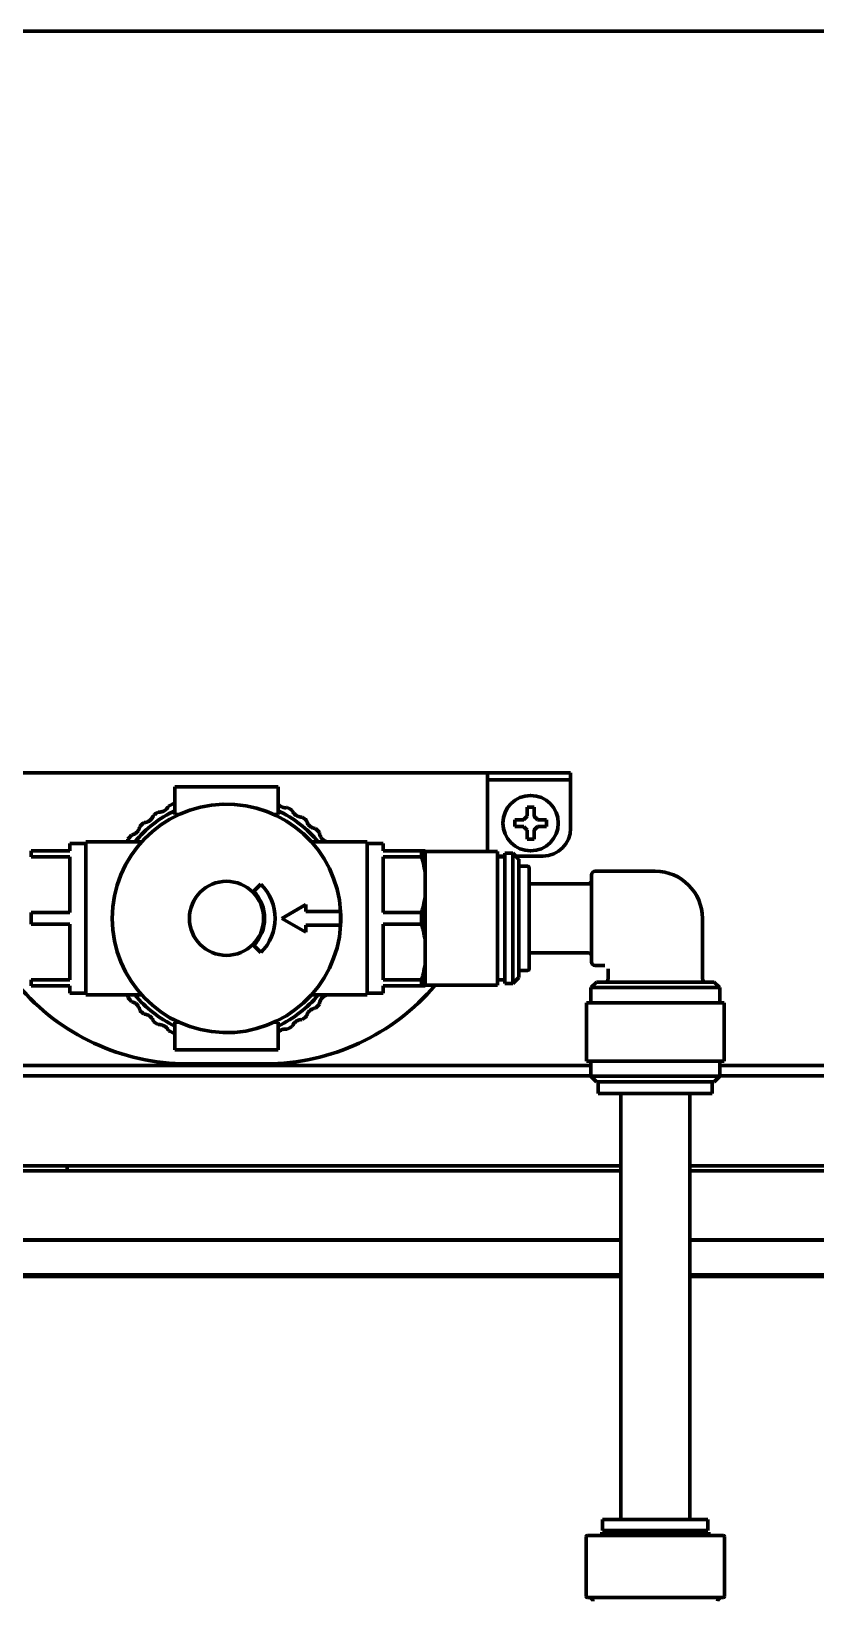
# Model space of a CAD drawing. Header units: inches. Extents: x 904 to 7172, y 213 to 5528.
# Drawn here: x 2987.9 to 3101.2, y 4224.4 to 4450.6 of the extents above; entities that cross this region are included whole.
import ezdxf

# ---------------------------------------------------------------- set-up
doc = ezdxf.new("R2010")
doc.units = ezdxf.units.IN

msp = doc.modelspace()

# ---------------------------------------------------------------- linework, layer by layer
at = {"linetype": 'Continuous', "lineweight": 70}
for p, q in [((3202.54, 4450.58), (2964.68, 4450.58)), ((3053.79, 4343.48), (2978.45, 4343.48)), ((3053.79, 4343.48), (3065.79, 4343.48)), ((3053.79, 4341.48), (3053.79, 4343.48)), ((3065.79, 4342.48), (3065.79, 4343.48)), ((3023.57, 4341.48), (3008.67, 4341.48)), ((3008.67, 4341.48), (3008.67, 4337.48)), ((3023.57, 4337.48), (3023.57, 4341.48)), ((3065.79, 4342.48), (3053.79, 4342.48)), ((3053.79, 4341.48), (3053.79, 4333.48)), ((3065.79, 4342.48), (3065.79, 4341.48)), ((3065.79, 4335.48), (3065.79, 4341.48)), ((3008.48, 4339.05), (3008.66, 4339.02)), ((3008.67, 4337.48), (3009.24, 4337.48)), ((3023.57, 4337.48), (3022.99, 4337.48)), ((3057.72, 4336.23), (3057.72, 4336.73)), ((3062.32, 4336.73), (3062.32, 4336.23)), ((3057.72, 4335.73), (3057.72, 4336.23)), ((3062.32, 4336.23), (3062.32, 4335.73)), ((2993.52, 4332.23), (2987.94, 4332.23)), ((2987.94, 4332.23), (2987.94, 4331.38)), ((2993.52, 4333.28), (2993.52, 4332.23)), ((2995.82, 4333.28), (2993.52, 4333.28)), ((2995.82, 4333.53), (2995.82, 4311.43)), ((3003.87, 4333.53), (2995.82, 4333.53)), ((3036.42, 4333.53), (3028.37, 4333.53)), ((3036.42, 4311.43), (3036.42, 4333.53)), ((3038.72, 4333.28), (3036.42, 4333.28)), ((3038.72, 4332.23), (3038.72, 4333.28)), ((3044.29, 4332.23), (3038.72, 4332.23)), ((3044.29, 4331.38), (3044.29, 4332.23)), ((3044.82, 4328.8), (3044.82, 4332.23)), ((3055.22, 4332.13), (3044.82, 4332.13)), ((3055.22, 4332.13), (3055.22, 4312.83)), ((3056.32, 4331.88), (3056.32, 4313.08)), ((3057.47, 4331.88), (3056.32, 4331.88)), ((3058.32, 4331.03), (3057.47, 4331.88)), ((3057.47, 4331.88), (3057.47, 4313.08)), ((2993.52, 4331.38), (2987.94, 4331.38)), ((2993.52, 4323.33), (2993.52, 4331.38)), ((3038.72, 4331.38), (3038.72, 4323.33)), ((3044.29, 4331.38), (3038.72, 4331.38)), ((3055.22, 4331.48), (3056.32, 4331.48)), ((3056.32, 4331.38), (3055.22, 4331.38)), ((3057.87, 4331.48), (3061.79, 4331.48)), ((3058.32, 4331.03), (3058.32, 4313.93)), ((3059.52, 4330.03), (3058.32, 4330.03)), ((3059.82, 4322.48), (3059.82, 4329.73)), ((3020.01, 4326.37), (3021.07, 4327.43)), ((3044.82, 4328.8), (3044.82, 4325.91)), ((3068.32, 4327.45), (3059.82, 4327.45)), ((3068.82, 4316.18), (3068.82, 4328.78)), ((3078.02, 4329.28), (3069.32, 4329.28)), ((3044.82, 4325.91), (3044.82, 4319.05)), ((2987.94, 4323.33), (2993.52, 4323.33)), ((2987.94, 4321.63), (2987.94, 4323.33)), ((3027.59, 4324.48), (3024.12, 4322.48)), ((3027.59, 4323.48), (3027.59, 4324.48)), ((3032.59, 4323.48), (3027.59, 4323.48)), ((3032.59, 4321.48), (3032.59, 4323.48)), ((3038.72, 4323.33), (3044.29, 4323.33)), ((3044.29, 4323.33), (3044.29, 4321.63)), ((2993.52, 4321.63), (2987.94, 4321.63)), ((2993.52, 4313.58), (2993.52, 4321.63)), ((3024.12, 4322.48), (3027.59, 4320.48)), ((3027.59, 4321.48), (3032.59, 4321.48)), ((3027.59, 4320.48), (3027.59, 4321.48)), ((3038.72, 4321.63), (3038.72, 4313.58)), ((3038.72, 4321.63), (3044.29, 4321.63)), ((3059.82, 4315.23), (3059.82, 4322.48)), ((3084.82, 4313.78), (3084.82, 4322.48)), ((3021.07, 4317.53), (3020.01, 4318.59)), ((3044.82, 4319.05), (3044.82, 4316.16)), ((3044.82, 4312.73), (3044.82, 4316.16)), ((3059.82, 4317.5), (3068.32, 4317.5)), ((3057.47, 4313.08), (3058.32, 4313.93)), ((3058.32, 4314.93), (3059.52, 4314.93)), ((3069.32, 4315.68), (3070.72, 4315.68)), ((3071.22, 4315.18), (3071.22, 4313.78)), ((2987.94, 4313.58), (2993.52, 4313.58)), ((2987.94, 4313.58), (2987.94, 4312.73)), ((2987.94, 4312.73), (2993.52, 4312.73)), ((2993.52, 4311.68), (2993.52, 4312.73)), ((2993.52, 4311.68), (2995.82, 4311.68)), ((2995.82, 4311.43), (3003.87, 4311.43)), ((3028.37, 4311.43), (3036.42, 4311.43)), ((3036.42, 4311.68), (3038.72, 4311.68)), ((3044.29, 4313.58), (3038.72, 4313.58)), ((3038.72, 4312.73), (3038.72, 4311.68)), ((3038.72, 4312.73), (3044.29, 4312.73)), ((3044.29, 4312.73), (3044.29, 4313.58)), ((3044.82, 4312.83), (3055.22, 4312.83)), ((3055.22, 4313.58), (3056.32, 4313.58)), ((3056.32, 4313.08), (3057.47, 4313.08)), ((3069.52, 4313.28), (3068.72, 4312.48)), ((3068.72, 4312.48), (3087.32, 4312.48)), ((3068.72, 4312.48), (3068.72, 4310.28)), ((3086.52, 4313.28), (3069.52, 4313.28)), ((3087.32, 4312.48), (3086.52, 4313.28)), ((3087.32, 4310.28), (3087.32, 4312.48)), ((3087.97, 4310.28), (3068.07, 4310.28)), ((3068.07, 4310.28), (3068.07, 4301.88)), ((3087.97, 4301.88), (3087.97, 4310.28)), ((3009.24, 4307.48), (3008.67, 4307.48)), ((3008.67, 4307.48), (3008.67, 4303.48)), ((3023.57, 4307.48), (3022.99, 4307.48)), ((3023.57, 4303.48), (3023.57, 4307.48)), ((3008.66, 4305.94), (3008.48, 4305.9)), ((3008.67, 4303.48), (3023.57, 4303.48)), ((3068.73, 4301.23), (2847.95, 4301.23)), ((3010.45, 4301.48), (3021.79, 4301.48)), ((3068.07, 4301.88), (3087.97, 4301.88)), ((3068.72, 4301.88), (3068.72, 4299.68)), ((3087.32, 4299.68), (3087.32, 4301.88)), ((3226.12, 4301.23), (3087.33, 4301.23)), ((3068.73, 4299.73), (2847.92, 4299.73)), ((3068.72, 4299.68), (3069.52, 4298.88)), ((3078.02, 4299.68), (3068.72, 4299.68)), ((3086.52, 4298.88), (3069.52, 4298.88)), ((3069.79, 4297.18), (3069.79, 4298.88)), ((3087.32, 4299.68), (3078.02, 4299.68)), ((3086.24, 4298.88), (3086.24, 4297.18)), ((3086.52, 4298.88), (3087.32, 4299.68)), ((3226.13, 4299.73), (3087.32, 4299.73)), ((3073.02, 4297.18), (3073.02, 4235.68)), ((3083.02, 4235.68), (3083.02, 4297.18)), ((2847.8, 4286.73), (3073.02, 4286.73)), ((2993.12, 4286.73), (2993.12, 4286.03)), ((3083.02, 4286.73), (3230.13, 4286.73)), ((3073.02, 4286.03), (2847.79, 4286.03)), ((3230.87, 4286.03), (3083.02, 4286.03)), ((3073.02, 4276.04), (2847.61, 4276.04)), ((3073.02, 4276.01), (2847.61, 4276.01)), ((3552.61, 4276.04), (3083.02, 4276.04)), ((3552.61, 4276.01), (3083.02, 4276.01)), ((2847.51, 4270.74), (3073.03, 4270.74)), ((2847.53, 4271), (3073.03, 4271)), ((3083.03, 4271), (3558.21, 4271)), ((3083.03, 4270.74), (3558.21, 4270.74)), ((3078.41, 4235.68), (3070.42, 4235.68)), ((3070.42, 4235.68), (3070.42, 4234.08)), ((3085.62, 4235.68), (3078.41, 4235.68)), ((3085.62, 4234.08), (3085.62, 4235.68)), ((3068.02, 4233.18), (3068.02, 4224.58)), ((3068.22, 4233.38), (3087.82, 4233.38)), ((3078.02, 4233.58), (3070.07, 4233.58)), ((3070.07, 4233.58), (3070.07, 4233.38)), ((3078.41, 4234.08), (3070.42, 4234.08)), ((3072.19, 4234.08), (3072.19, 4233.58)), ((3085.97, 4233.58), (3078.02, 4233.58)), ((3085.62, 4234.08), (3078.41, 4234.08)), ((3083.84, 4233.58), (3083.84, 4234.08)), ((3085.97, 4233.38), (3085.97, 4233.58)), ((3088.02, 4224.58), (3088.02, 4233.18)), ((3068.22, 4224.38), (3087.82, 4224.38))]:
    msp.add_line(p, q, dxfattribs=at)
for centre, radius in [((3060.02, 4336.23), 4), ((3016.12, 4322.48), 5.35)]:
    msp.add_circle(centre, radius, dxfattribs=at)
for centre, radius, start, end in [((3016.12, 4322.48), 16.5, 3.4746, 356.5254), ((3016.12, 4322.48), 18.25, 114.7373, 117.2627), ((3016.12, 4322.48), 17.25, 115.5881, 140.1694), ((3016.12, 4322.48), 18.25, 130.7373, 133.2627), ((3016.12, 4322.48), 18.25, 122.7373, 125.2627), ((3016.12, 4322.48), 17.25, 39.8362, 64.4175), ((3016.12, 4322.48), 18.25, 58.7373, 61.2627), ((3016.12, 4322.48), 18.25, 50.7373, 53.2627), ((3016.12, 4322.48), 18.25, 138.7373, 141.2627), ((3016.12, 4322.48), 18.25, 42.7373, 45.2627), ((3061.79, 4335.48), 4, 270, 0), ((3021.79, 4333.48), 32, 357.5813, 0), ((3059.52, 4329.73), 0.3, 0, 90), ((3016.12, 4322.48), 7, 315, 45), ((3068.32, 4327.95), 0.5, 270, 0), ((3069.32, 4328.78), 0.5, 90, 180), ((3078.02, 4322.48), 6.8, 0, 90), ((3016.12, 4322.48), 5.5, 315, 45), ((3016.12, 4322.48), 16.5, 356.5254, 3.4746), ((3068.32, 4317), 0.5, 0, 90), ((3069.32, 4316.18), 0.5, 180, 270), ((3059.52, 4315.23), 0.3, 270, 0), ((3070.72, 4313.78), 0.5, 270, 0), ((3085.32, 4313.78), 0.5, 180, 270), ((3010.45, 4333.48), 32, 220.1892, 270), ((3016.12, 4322.48), 17.25, 219.8306, 244.4119), ((3021.79, 4333.48), 32, 270, 319.8108), ((3016.12, 4322.48), 17.25, 295.5825, 320.1637), ((3016.12, 4322.48), 18.25, 218.7373, 221.2627), ((3016.12, 4322.48), 18.25, 226.7373, 229.2627), ((3016.12, 4322.48), 18.25, 314.7373, 317.2627), ((3016.12, 4322.48), 18.25, 234.7373, 237.2627), ((3016.12, 4322.48), 18.25, 298.7373, 301.2627), ((3016.12, 4322.48), 18.25, 306.7373, 309.2627), ((3016.12, 4322.48), 18.25, 242.7373, 245.2627), ((3068.22, 4233.18), 0.2, 90, 180), ((3087.82, 4233.18), 0.2, 0, 90), ((3068.22, 4224.58), 0.2, 180, 270), ((3068.52, 4223.88), 0.5, 0, 90), ((3087.52, 4223.88), 0.5, 90, 180), ((3087.82, 4224.58), 0.2, 270, 0)]:
    msp.add_arc(centre, radius, start, end, dxfattribs=at)
for points, knots in [([(3006.25, 4337.83), (3006.32, 4337.82), (3006.39, 4337.82), (3006.5, 4337.83), (3006.54, 4337.83), (3006.6, 4337.84), (3006.61, 4337.84), (3006.65, 4337.85), (3006.67, 4337.85), (3006.77, 4337.87), (3006.84, 4337.89), (3006.96, 4337.93), (3006.99, 4337.95), (3007.05, 4337.97), (3007.07, 4337.98), (3007.11, 4338), (3007.12, 4338.01), (3007.21, 4338.06), (3007.28, 4338.11), (3007.36, 4338.18), (3007.38, 4338.19), (3007.41, 4338.22), (3007.45, 4338.26), (3007.49, 4338.3), (3007.54, 4338.36), (3007.57, 4338.39), (3007.61, 4338.45), (3007.63, 4338.48), (3007.7, 4338.57), (3007.73, 4338.64), (3007.76, 4338.7)], [0, 0, 0, 0, 0.125, 0.125, 0.1875, 0.1875, 0.21875, 0.21875, 0.25, 0.25, 0.375, 0.375, 0.4375, 0.4375, 0.46875, 0.46875, 0.5, 0.5, 0.625, 0.625, 0.65625, 0.65625, 0.6875, 0.75, 0.75, 0.8125, 0.8125, 0.875, 0.875, 1, 1, 1, 1]), ([(3023.57, 4338.92), (3023.57, 4338.91), (3023.58, 4338.9), (3023.65, 4338.84), (3023.71, 4338.79), (3023.81, 4338.72), (3023.84, 4338.69), (3023.89, 4338.66), (3023.91, 4338.65), (3023.95, 4338.63), (3023.97, 4338.62), (3024.06, 4338.58), (3024.14, 4338.55), (3024.23, 4338.52), (3024.25, 4338.51), (3024.29, 4338.5), (3024.35, 4338.49), (3024.41, 4338.48), (3024.49, 4338.47), (3024.53, 4338.46), (3024.6, 4338.46), (3024.64, 4338.46), (3024.75, 4338.46), (3024.82, 4338.47), (3024.89, 4338.48)], [0, 0, 0, 0, 0.026132, 0.026132, 0.188443, 0.188443, 0.269599, 0.269599, 0.310177, 0.310177, 0.350755, 0.350755, 0.513066, 0.513066, 0.553644, 0.553644, 0.594222, 0.675377, 0.675377, 0.756533, 0.756533, 0.837689, 0.837689, 1, 1, 1, 1]), ([(3060.52, 4338.53), (3060.52, 4338.33), (3060.52, 4338.12), (3060.52, 4337.79), (3060.52, 4337.68), (3060.52, 4337.46), (3060.52, 4337.34), (3060.52, 4337.23)], [0, 0, 0, 0, 0.5, 0.5, 0.75, 0.75, 1, 1, 1, 1]), ([(3004.21, 4336.31), (3004.28, 4336.31), (3004.35, 4336.32), (3004.46, 4336.34), (3004.5, 4336.35), (3004.55, 4336.36), (3004.57, 4336.37), (3004.61, 4336.38), (3004.63, 4336.38), (3004.72, 4336.42), (3004.79, 4336.45), (3004.9, 4336.51), (3004.93, 4336.53), (3004.98, 4336.56), (3005, 4336.57), (3005.03, 4336.6), (3005.05, 4336.61), (3005.13, 4336.67), (3005.19, 4336.73), (3005.26, 4336.8), (3005.27, 4336.82), (3005.3, 4336.85), (3005.34, 4336.9), (3005.37, 4336.95), (3005.42, 4337.01), (3005.44, 4337.04), (3005.47, 4337.11), (3005.49, 4337.14), (3005.54, 4337.25), (3005.56, 4337.31), (3005.58, 4337.38)], [0, 0, 0, 0, 0.125, 0.125, 0.1875, 0.1875, 0.21875, 0.21875, 0.25, 0.25, 0.375, 0.375, 0.4375, 0.4375, 0.46875, 0.46875, 0.5, 0.5, 0.625, 0.625, 0.65625, 0.65625, 0.6875, 0.75, 0.75, 0.8125, 0.8125, 0.875, 0.875, 1, 1, 1, 1]), ([(3025.59, 4338.08), (3025.61, 4338.01), (3025.64, 4337.95), (3025.7, 4337.85), (3025.72, 4337.82), (3025.75, 4337.77), (3025.76, 4337.75), (3025.78, 4337.72), (3025.79, 4337.71), (3025.85, 4337.63), (3025.9, 4337.57), (3025.99, 4337.49), (3026.02, 4337.46), (3026.07, 4337.42), (3026.09, 4337.41), (3026.12, 4337.38), (3026.14, 4337.37), (3026.22, 4337.31), (3026.29, 4337.27), (3026.39, 4337.23), (3026.41, 4337.22), (3026.44, 4337.21), (3026.5, 4337.19), (3026.56, 4337.17), (3026.63, 4337.15), (3026.67, 4337.14), (3026.74, 4337.12), (3026.78, 4337.12), (3026.89, 4337.11), (3026.96, 4337.1), (3027.03, 4337.1)], [0, 0, 0, 0, 0.125, 0.125, 0.1875, 0.1875, 0.21875, 0.21875, 0.25, 0.25, 0.375, 0.375, 0.4375, 0.4375, 0.46875, 0.46875, 0.5, 0.5, 0.625, 0.625, 0.65625, 0.65625, 0.6875, 0.75, 0.75, 0.8125, 0.8125, 0.875, 0.875, 1, 1, 1, 1]), ([(3027.67, 4336.61), (3027.68, 4336.54), (3027.7, 4336.47), (3027.74, 4336.37), (3027.76, 4336.33), (3027.78, 4336.28), (3027.79, 4336.26), (3027.81, 4336.23), (3027.82, 4336.21), (3027.87, 4336.13), (3027.91, 4336.06), (3027.98, 4335.97), (3028.01, 4335.94), (3028.05, 4335.89), (3028.07, 4335.88), (3028.1, 4335.85), (3028.11, 4335.83), (3028.19, 4335.76), (3028.25, 4335.71), (3028.34, 4335.66), (3028.36, 4335.65), (3028.39, 4335.63), (3028.45, 4335.6), (3028.5, 4335.57), (3028.57, 4335.54), (3028.61, 4335.53), (3028.68, 4335.5), (3028.72, 4335.49), (3028.82, 4335.46), (3028.89, 4335.45), (3028.96, 4335.44)], [0, 0, 0, 0, 0.125, 0.125, 0.1875, 0.1875, 0.21875, 0.21875, 0.25, 0.25, 0.375, 0.375, 0.4375, 0.4375, 0.46875, 0.46875, 0.5, 0.5, 0.625, 0.625, 0.65625, 0.65625, 0.6875, 0.75, 0.75, 0.8125, 0.8125, 0.875, 0.875, 1, 1, 1, 1]), ([(3057.72, 4336.73), (3057.92, 4336.73), (3058.13, 4336.73), (3058.46, 4336.73), (3058.57, 4336.73), (3058.79, 4336.73), (3058.9, 4336.73), (3059.02, 4336.73)], [0, 0, 0, 0, 0.5, 0.5, 0.75, 0.75, 1, 1, 1, 1]), ([(3002.4, 4334.52), (3002.47, 4334.53), (3002.54, 4334.55), (3002.64, 4334.58), (3002.68, 4334.59), (3002.73, 4334.62), (3002.75, 4334.62), (3002.78, 4334.64), (3002.8, 4334.65), (3002.89, 4334.7), (3002.96, 4334.74), (3003.05, 4334.81), (3003.08, 4334.83), (3003.13, 4334.88), (3003.15, 4334.89), (3003.18, 4334.92), (3003.19, 4334.93), (3003.26, 4335.01), (3003.31, 4335.07), (3003.37, 4335.15), (3003.38, 4335.17), (3003.41, 4335.2), (3003.44, 4335.26), (3003.46, 4335.31), (3003.5, 4335.38), (3003.51, 4335.41), (3003.54, 4335.49), (3003.55, 4335.52), (3003.59, 4335.63), (3003.6, 4335.7), (3003.61, 4335.77)], [0, 0, 0, 0, 0.125, 0.125, 0.1875, 0.1875, 0.21875, 0.21875, 0.25, 0.25, 0.375, 0.375, 0.4375, 0.4375, 0.46875, 0.46875, 0.5, 0.5, 0.625, 0.625, 0.65625, 0.65625, 0.6875, 0.75, 0.75, 0.8125, 0.8125, 0.875, 0.875, 1, 1, 1, 1]), ([(3029.52, 4334.86), (3029.53, 4334.79), (3029.54, 4334.72), (3029.56, 4334.61), (3029.57, 4334.58), (3029.59, 4334.52), (3029.6, 4334.51), (3029.61, 4334.47), (3029.61, 4334.45), (3029.65, 4334.36), (3029.69, 4334.29), (3029.75, 4334.18), (3029.77, 4334.15), (3029.8, 4334.1), (3029.82, 4334.08), (3029.84, 4334.05), (3029.85, 4334.03), (3029.92, 4333.96), (3029.98, 4333.9), (3030.06, 4333.83), (3030.07, 4333.82), (3030.1, 4333.79), (3030.15, 4333.76), (3030.2, 4333.72), (3030.27, 4333.68), (3030.3, 4333.66), (3030.37, 4333.63), (3030.4, 4333.61), (3030.51, 4333.57), (3030.57, 4333.55), (3030.64, 4333.53)], [0, 0, 0, 0, 0.125, 0.125, 0.1875, 0.1875, 0.21875, 0.21875, 0.25, 0.25, 0.375, 0.375, 0.4375, 0.4375, 0.46875, 0.46875, 0.5, 0.5, 0.625, 0.625, 0.65625, 0.65625, 0.6875, 0.75, 0.75, 0.8125, 0.8125, 0.875, 0.875, 1, 1, 1, 1]), ([(3059.52, 4333.93), (3059.52, 4334.13), (3059.52, 4334.34), (3059.52, 4334.67), (3059.52, 4334.78), (3059.52, 4335), (3059.52, 4335.11), (3059.52, 4335.23)], [0, 0, 0, 0, 0.5, 0.5, 0.75, 0.75, 1, 1, 1, 1]), ([(3062.32, 4335.73), (3062.12, 4335.73), (3061.91, 4335.73), (3061.58, 4335.73), (3061.47, 4335.73), (3061.25, 4335.73), (3061.13, 4335.73), (3061.02, 4335.73)], [0, 0, 0, 0, 0.5, 0.5, 0.75, 0.75, 1, 1, 1, 1]), ([(3001.83, 4333.53), (3001.84, 4333.54), (3001.84, 4333.56), (3001.85, 4333.61), (3001.86, 4333.65), (3001.88, 4333.76), (3001.88, 4333.83), (3001.88, 4333.9)], [0, 0, 0, 0, 0.113082, 0.113082, 0.408721, 0.408721, 1, 1, 1, 1]), ([(3044.29, 4332.23), (3044.42, 4332.23), (3044.52, 4332.23), (3044.7, 4332.23), (3044.77, 4332.23), (3044.82, 4332.23)], [0, 0, 0, 0, 0.5, 0.5, 1, 1, 1, 1]), ([(3044.82, 4328.8), (3044.77, 4329.23), (3044.7, 4329.66), (3044.52, 4330.52), (3044.42, 4330.95), (3044.29, 4331.38)], [0, 0, 0, 0, 0.5, 0.5, 1, 1, 1, 1]), ([(3044.29, 4323.33), (3044.42, 4323.76), (3044.52, 4324.18), (3044.7, 4325.04), (3044.77, 4325.48), (3044.82, 4325.91)], [0, 0, 0, 0, 0.5, 0.5, 1, 1, 1, 1]), ([(3044.82, 4319.05), (3044.77, 4319.48), (3044.7, 4319.91), (3044.52, 4320.77), (3044.42, 4321.2), (3044.29, 4321.63)], [0, 0, 0, 0, 0.5, 0.5, 1, 1, 1, 1]), ([(3044.29, 4313.58), (3044.42, 4314.01), (3044.52, 4314.43), (3044.7, 4315.29), (3044.77, 4315.73), (3044.82, 4316.16)], [0, 0, 0, 0, 0.5, 0.5, 1, 1, 1, 1]), ([(3001.88, 4311.06), (3001.88, 4311.13), (3001.88, 4311.2), (3001.86, 4311.31), (3001.85, 4311.35), (3001.84, 4311.4), (3001.84, 4311.41), (3001.83, 4311.43)], [0, 0, 0, 0, 0.588711, 0.588711, 0.883067, 0.883067, 1, 1, 1, 1]), ([(3030.64, 4311.43), (3030.57, 4311.41), (3030.51, 4311.39), (3030.4, 4311.35), (3030.37, 4311.33), (3030.32, 4311.3), (3030.3, 4311.3), (3030.27, 4311.28), (3030.25, 4311.27), (3030.17, 4311.22), (3030.1, 4311.17), (3030.01, 4311.09), (3029.98, 4311.06), (3029.94, 4311.02), (3029.92, 4311), (3029.9, 4310.97), (3029.88, 4310.96), (3029.82, 4310.88), (3029.77, 4310.81), (3029.72, 4310.72), (3029.71, 4310.71), (3029.69, 4310.67), (3029.66, 4310.62), (3029.64, 4310.56), (3029.61, 4310.49), (3029.6, 4310.45), (3029.57, 4310.38), (3029.56, 4310.34), (3029.54, 4310.24), (3029.53, 4310.16), (3029.52, 4310.09)], [0, 0, 0, 0, 0.125, 0.125, 0.1875, 0.1875, 0.21875, 0.21875, 0.25, 0.25, 0.375, 0.375, 0.4375, 0.4375, 0.46875, 0.46875, 0.5, 0.5, 0.625, 0.625, 0.65625, 0.65625, 0.6875, 0.75, 0.75, 0.8125, 0.8125, 0.875, 0.875, 1, 1, 1, 1]), ([(3044.82, 4312.73), (3044.77, 4312.73), (3044.7, 4312.73), (3044.52, 4312.73), (3044.42, 4312.73), (3044.29, 4312.73)], [0, 0, 0, 0, 0.5, 0.5, 1, 1, 1, 1]), ([(3003.61, 4309.19), (3003.6, 4309.26), (3003.59, 4309.33), (3003.55, 4309.43), (3003.54, 4309.47), (3003.52, 4309.52), (3003.51, 4309.54), (3003.5, 4309.58), (3003.49, 4309.59), (3003.45, 4309.68), (3003.41, 4309.75), (3003.34, 4309.85), (3003.32, 4309.88), (3003.28, 4309.93), (3003.26, 4309.95), (3003.24, 4309.98), (3003.22, 4309.99), (3003.15, 4310.07), (3003.09, 4310.12), (3003.01, 4310.18), (3002.99, 4310.2), (3002.96, 4310.22), (3002.91, 4310.25), (3002.85, 4310.28), (3002.79, 4310.32), (3002.75, 4310.33), (3002.68, 4310.36), (3002.64, 4310.38), (3002.54, 4310.41), (3002.47, 4310.43), (3002.4, 4310.44)], [0, 0, 0, 0, 0.125, 0.125, 0.1875, 0.1875, 0.21875, 0.21875, 0.25, 0.25, 0.375, 0.375, 0.4375, 0.4375, 0.46875, 0.46875, 0.5, 0.5, 0.625, 0.625, 0.65625, 0.65625, 0.6875, 0.75, 0.75, 0.8125, 0.8125, 0.875, 0.875, 1, 1, 1, 1]), ([(3028.96, 4309.52), (3028.89, 4309.51), (3028.82, 4309.49), (3028.72, 4309.47), (3028.68, 4309.46), (3028.63, 4309.44), (3028.61, 4309.43), (3028.57, 4309.42), (3028.55, 4309.41), (3028.46, 4309.37), (3028.39, 4309.33), (3028.29, 4309.27), (3028.26, 4309.24), (3028.21, 4309.21), (3028.19, 4309.19), (3028.16, 4309.17), (3028.15, 4309.15), (3028.07, 4309.09), (3028.01, 4309.03), (3027.95, 4308.95), (3027.94, 4308.93), (3027.91, 4308.9), (3027.88, 4308.85), (3027.85, 4308.8), (3027.81, 4308.73), (3027.79, 4308.7), (3027.76, 4308.63), (3027.74, 4308.59), (3027.7, 4308.49), (3027.68, 4308.42), (3027.67, 4308.35)], [0, 0, 0, 0, 0.125, 0.125, 0.1875, 0.1875, 0.21875, 0.21875, 0.25, 0.25, 0.375, 0.375, 0.4375, 0.4375, 0.46875, 0.46875, 0.5, 0.5, 0.625, 0.625, 0.65625, 0.65625, 0.6875, 0.75, 0.75, 0.8125, 0.8125, 0.875, 0.875, 1, 1, 1, 1]), ([(3005.58, 4307.58), (3005.56, 4307.65), (3005.54, 4307.71), (3005.49, 4307.81), (3005.47, 4307.85), (3005.45, 4307.9), (3005.44, 4307.91), (3005.42, 4307.95), (3005.41, 4307.96), (3005.35, 4308.04), (3005.3, 4308.11), (3005.22, 4308.2), (3005.19, 4308.22), (3005.15, 4308.27), (3005.13, 4308.28), (3005.1, 4308.31), (3005.08, 4308.32), (3005, 4308.38), (3004.94, 4308.43), (3004.85, 4308.48), (3004.83, 4308.49), (3004.79, 4308.51), (3004.74, 4308.53), (3004.68, 4308.55), (3004.61, 4308.58), (3004.57, 4308.59), (3004.5, 4308.61), (3004.46, 4308.62), (3004.35, 4308.64), (3004.28, 4308.65), (3004.21, 4308.65)], [0, 0, 0, 0, 0.125, 0.125, 0.1875, 0.1875, 0.21875, 0.21875, 0.25, 0.25, 0.375, 0.375, 0.4375, 0.4375, 0.46875, 0.46875, 0.5, 0.5, 0.625, 0.625, 0.65625, 0.65625, 0.6875, 0.75, 0.75, 0.8125, 0.8125, 0.875, 0.875, 1, 1, 1, 1]), ([(3007.76, 4306.26), (3007.73, 4306.32), (3007.7, 4306.38), (3007.64, 4306.48), (3007.61, 4306.51), (3007.58, 4306.55), (3007.57, 4306.57), (3007.54, 4306.6), (3007.53, 4306.61), (3007.47, 4306.69), (3007.41, 4306.74), (3007.32, 4306.82), (3007.28, 4306.84), (3007.23, 4306.88), (3007.22, 4306.89), (3007.18, 4306.91), (3007.16, 4306.92), (3007.07, 4306.97), (3007, 4307.01), (3006.9, 4307.05), (3006.88, 4307.05), (3006.85, 4307.07), (3006.79, 4307.08), (3006.73, 4307.1), (3006.65, 4307.11), (3006.62, 4307.12), (3006.54, 4307.13), (3006.5, 4307.13), (3006.39, 4307.14), (3006.32, 4307.13), (3006.25, 4307.13)], [0, 0, 0, 0, 0.125, 0.125, 0.1875, 0.1875, 0.21875, 0.21875, 0.25, 0.25, 0.375, 0.375, 0.4375, 0.4375, 0.46875, 0.46875, 0.5, 0.5, 0.625, 0.625, 0.65625, 0.65625, 0.6875, 0.75, 0.75, 0.8125, 0.8125, 0.875, 0.875, 1, 1, 1, 1]), ([(3027.03, 4307.85), (3026.96, 4307.86), (3026.89, 4307.85), (3026.78, 4307.84), (3026.75, 4307.83), (3026.69, 4307.82), (3026.67, 4307.82), (3026.63, 4307.81), (3026.61, 4307.81), (3026.52, 4307.78), (3026.45, 4307.75), (3026.34, 4307.7), (3026.3, 4307.68), (3026.24, 4307.65), (3026.23, 4307.64), (3026.19, 4307.62), (3026.17, 4307.61), (3026.09, 4307.55), (3026.03, 4307.5), (3025.95, 4307.43), (3025.94, 4307.42), (3025.91, 4307.39), (3025.87, 4307.34), (3025.83, 4307.3), (3025.78, 4307.24), (3025.76, 4307.2), (3025.72, 4307.14), (3025.7, 4307.11), (3025.64, 4307.01), (3025.61, 4306.95), (3025.59, 4306.88)], [0, 0, 0, 0, 0.125, 0.125, 0.1875, 0.1875, 0.21875, 0.21875, 0.25, 0.25, 0.375, 0.375, 0.4375, 0.4375, 0.46875, 0.46875, 0.5, 0.5, 0.625, 0.625, 0.65625, 0.65625, 0.6875, 0.75, 0.75, 0.8125, 0.8125, 0.875, 0.875, 1, 1, 1, 1]), ([(3024.89, 4306.48), (3024.82, 4306.49), (3024.75, 4306.5), (3024.64, 4306.5), (3024.6, 4306.5), (3024.55, 4306.49), (3024.53, 4306.49), (3024.49, 4306.49), (3024.47, 4306.49), (3024.37, 4306.47), (3024.3, 4306.46), (3024.18, 4306.42), (3024.14, 4306.41), (3024.08, 4306.39), (3024.06, 4306.38), (3024.03, 4306.36), (3024.01, 4306.36), (3023.91, 4306.31), (3023.84, 4306.27), (3023.76, 4306.21), (3023.74, 4306.2), (3023.71, 4306.17), (3023.67, 4306.13), (3023.62, 4306.09), (3023.58, 4306.06), (3023.57, 4306.05), (3023.56, 4306.04)], [0, 0, 0, 0, 0.161613, 0.161613, 0.242419, 0.242419, 0.282823, 0.282823, 0.323226, 0.323226, 0.484839, 0.484839, 0.565645, 0.565645, 0.606048, 0.606048, 0.646452, 0.646452, 0.808064, 0.808064, 0.848468, 0.848468, 0.888871, 0.969677, 0.969677, 1, 1, 1, 1]), ([(3086.24, 4297.18), (3086.24, 4297.18), (3085.82, 4297.18), (3083.99, 4297.18), (3081.25, 4297.18), (3078.02, 4297.18), (3074.79, 4297.18), (3072.05, 4297.18), (3070.22, 4297.18), (3069.79, 4297.18), (3069.79, 4297.18)], [0, 0, 0, 0, 0.125011, 0.250023, 0.375034, 0.500046, 0.625057, 0.750069, 0.87508, 1, 1, 1, 1])]:
    msp.add_open_spline(points, degree=3, knots=knots, dxfattribs=at)
for points in [[(3059.52, 4337.23), (3059.52, 4337.28), (3059.52, 4337.39), (3059.52, 4337.55), (3059.52, 4337.71), (3059.52, 4337.87), (3059.52, 4338.02), (3059.52, 4338.18), (3059.52, 4338.34), (3059.52, 4338.47), (3059.52, 4338.53)], [(3059.52, 4338.53), (3059.69, 4338.53), (3060.02, 4338.53), (3060.35, 4338.53), (3060.52, 4338.53)], [(3059.02, 4336.73), (3059.04, 4336.75), (3059.09, 4336.8), (3059.16, 4336.87), (3059.23, 4336.94), (3059.3, 4337.01), (3059.38, 4337.09), (3059.45, 4337.16), (3059.49, 4337.21), (3059.52, 4337.23)], [(3060.52, 4337.23), (3060.54, 4337.2), (3060.6, 4337.15), (3060.67, 4337.08), (3060.74, 4337.01), (3060.81, 4336.94), (3060.88, 4336.87), (3060.95, 4336.8), (3061, 4336.75), (3061.02, 4336.73)], [(3061.02, 4336.73), (3061.07, 4336.73), (3061.18, 4336.73), (3061.34, 4336.73), (3061.5, 4336.73), (3061.66, 4336.73), (3061.81, 4336.73), (3061.97, 4336.73), (3062.13, 4336.73), (3062.25, 4336.73), (3062.32, 4336.73)], [(3059.02, 4335.73), (3058.96, 4335.73), (3058.86, 4335.73), (3058.69, 4335.73), (3058.54, 4335.73), (3058.38, 4335.73), (3058.23, 4335.73), (3058.07, 4335.73), (3057.91, 4335.73), (3057.78, 4335.73), (3057.72, 4335.73)], [(3059.52, 4335.23), (3059.49, 4335.26), (3059.44, 4335.31), (3059.37, 4335.38), (3059.3, 4335.45), (3059.23, 4335.52), (3059.16, 4335.59), (3059.09, 4335.66), (3059.04, 4335.71), (3059.02, 4335.73)], [(3061.02, 4335.73), (3060.99, 4335.71), (3060.95, 4335.66), (3060.88, 4335.59), (3060.8, 4335.51), (3060.73, 4335.44), (3060.66, 4335.37), (3060.59, 4335.3), (3060.54, 4335.25), (3060.52, 4335.23)], [(3060.52, 4335.23), (3060.52, 4335.17), (3060.52, 4335.07), (3060.52, 4334.91), (3060.52, 4334.75), (3060.52, 4334.59), (3060.52, 4334.44), (3060.52, 4334.28), (3060.52, 4334.12), (3060.52, 4333.99), (3060.52, 4333.93)], [(3060.52, 4333.93), (3060.35, 4333.93), (3060.02, 4333.93), (3059.69, 4333.93), (3059.52, 4333.93)]]:
    msp.add_open_spline(points, degree=3, dxfattribs=at)

doc.saveas('drawing.dxf')
